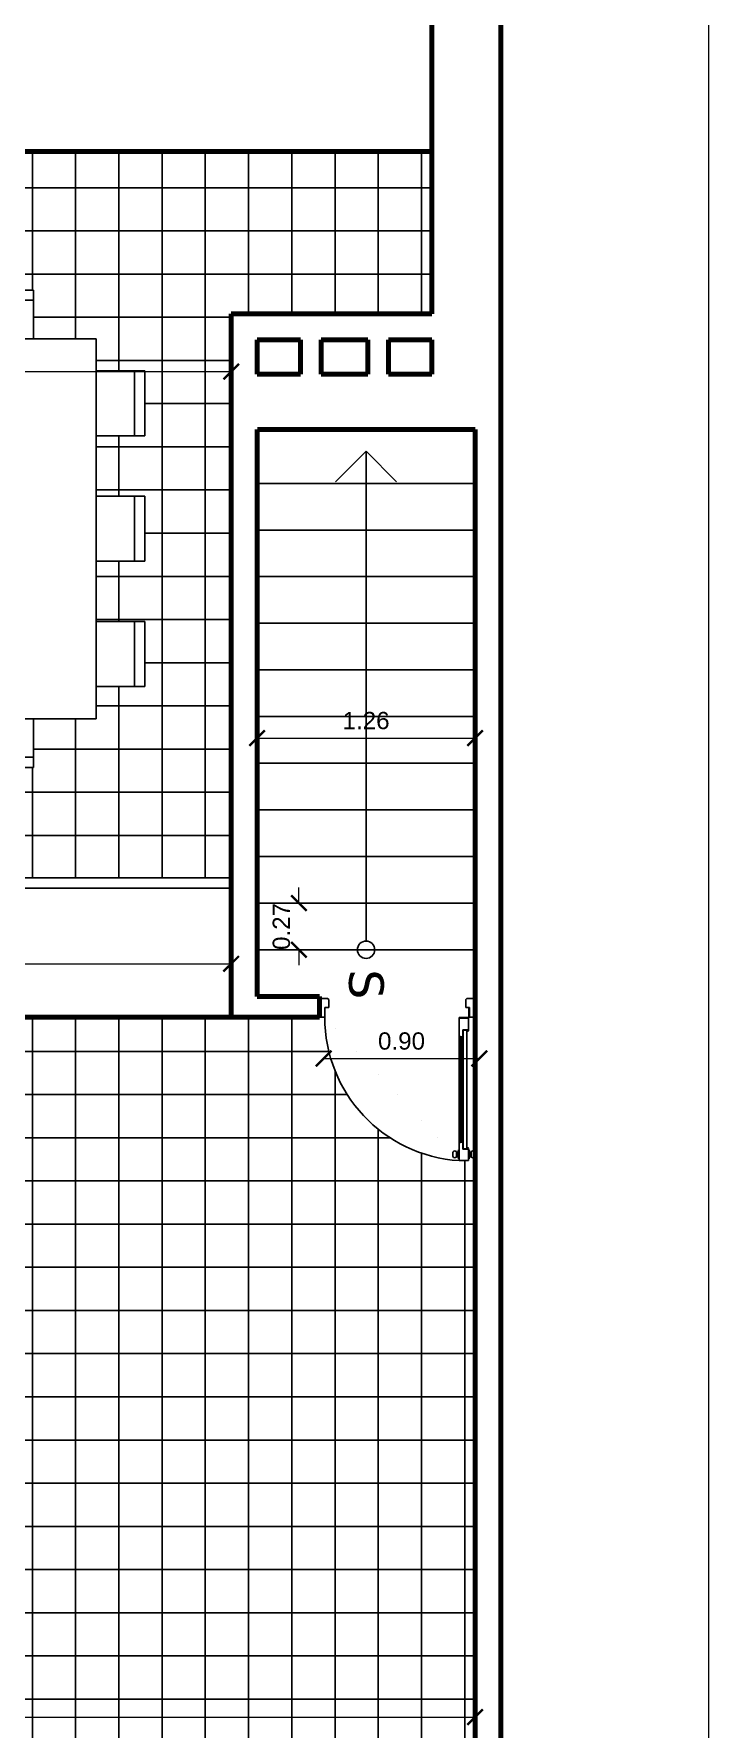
# Model space of a CAD drawing. Header units: inches. Extents: x 20.7 to 104.8, y 84.5 to 143.9.
# Drawn here: x 33.45 to 37.4, y 125.28 to 135.09 of the extents above; entities that cross this region are included whole.
import ezdxf

# ---------------------------------------------------------------- set-up
doc = ezdxf.new("R2010")
doc.units = ezdxf.units.IN
doc.header["$MEASUREMENT"] = 0
doc.linetypes.add('CONTINUA', pattern=[0])
for name, color, linetype in [('Cotas', 60, 'Continuous'), ('Flecha', 6, 'Continuous'), ('Gradas', 3, 'Continuous'), ('Mobiliario', 2, 'Continuous'), ('Puerta corrediza', 2, 'Continuous'), ('Puertas', 1, 'Continuous'), ('Textura piso', 8, 'Continuous')]:
    doc.layers.add(name, color=color, linetype=linetype)
doc.layers.add('Paredes', color=5, linetype='Continuous', lineweight=80)
doc.styles.get("Standard").update_dxf_attribs({"font": 'arial.ttf'})
doc.dimstyles.new('Cotas', dxfattribs={"dimtxt": 0.1, "dimasz": 0.09, "dimexe": 0.2, "dimexo": 0.4, "dimgap": 0.05, "dimtad": 1, "dimzin": 0, "dimdsep": 46, "dimtxsty": 'Standard', "dimblk": 'ARCHTICK', "dimcen": 0.09, "dimse1": 1, "dimse2": 1, "dimclrd": 60, "dimclre": 256, "dimadec": 0, "dimazin": 0, "dimtfac": 1, "dimtix": 1, "dimtofl": 0, "dimtmove": 1, "dimatfit": 3, "dimfxl": 0, "dimtolj": 1, "dimtzin": 0, "dimlwd": 9, "dimarcsym": 0})
pattern_1 = [(0, (0.1879, -18.0513), (7e-17, 0.25), []), (90, (0.1879, -18.0513), (-0.25, 7e-17), [])]

# ---------------------------------------------------------------- blocks, each defined once
blk = doc.blocks.new('Mesa')
at = {"layer": 'Mobiliario'}
for p, q in [((42.5739, 39.8601), (42.1985, 39.8601)), ((42.1985, 39.8601), (42.1985, 39.5786)), ((42.5739, 39.5786), (42.5739, 39.8601)), ((42.5739, 39.8014), (42.1985, 39.8014)), ((42.9362, 39.5786), (41.8362, 39.5786)), ((41.8362, 39.5786), (41.8362, 37.3786)), ((42.9362, 39.5786), (42.9362, 37.3786)), ((41.8362, 39.3917), (41.5547, 39.3917)), ((41.5547, 39.3917), (41.5547, 39.0163)), ((41.6134, 39.3917), (41.6134, 39.0163)), ((42.9362, 39.3917), (43.2178, 39.3917)), ((43.1591, 39.3917), (43.1591, 39.0163)), ((43.2178, 39.3917), (43.2178, 39.0163)), ((41.5547, 39.0163), (41.8362, 39.0163)), ((43.2178, 39.0163), (42.9362, 39.0163)), ((41.8362, 38.6663), (41.5547, 38.6663)), ((41.5547, 38.6663), (41.5547, 38.2909)), ((41.6134, 38.6663), (41.6134, 38.2909)), ((42.9362, 38.6663), (43.2178, 38.6663)), ((43.1591, 38.6663), (43.1591, 38.2909)), ((43.2178, 38.6663), (43.2178, 38.2909)), ((41.5547, 38.2909), (41.8362, 38.2909)), ((43.2178, 38.2909), (42.9362, 38.2909)), ((41.5547, 37.5655), (41.5547, 37.9409)), ((41.5547, 37.9409), (41.8362, 37.9409)), ((41.6134, 37.9409), (41.6134, 37.5655)), ((43.2178, 37.9409), (42.9362, 37.9409)), ((43.1591, 37.9409), (43.1591, 37.5655)), ((43.2178, 37.5655), (43.2178, 37.9409)), ((41.8362, 37.5655), (41.5547, 37.5655)), ((42.9362, 37.5655), (43.2178, 37.5655)), ((42.9362, 37.3786), (41.8362, 37.3786)), ((42.1985, 37.097), (42.1985, 37.3786)), ((42.5739, 37.3786), (42.5739, 37.097)), ((42.5739, 37.1557), (42.1985, 37.1557)), ((42.5739, 37.097), (42.1985, 37.097))]:
    blk.add_line(p, q, dxfattribs=at)
blk = doc.blocks.new('puerta2')
at = {"layer": 'Puertas'}
for p, q in [((150.3377, 38.7222), (150.3377, 38.6142)), ((150.3377, 38.7222), (150.3848, 38.7222)), ((150.3377, 38.7222), (150.3377, 38.6142)), ((150.3377, 38.7222), (150.3848, 38.7222)), ((150.369, 38.6704), (150.369, 38.6142)), ((150.369, 38.6704), (150.3917, 38.6704)), ((150.369, 38.6704), (150.369, 38.6142)), ((150.369, 38.6704), (150.3917, 38.6704)), ((150.3712, 38.6682), (150.3712, 38.6142)), ((150.3733, 38.6682), (150.3712, 38.6682)), ((150.3712, 38.6682), (150.3712, 38.6142)), ((150.3733, 38.6682), (150.3712, 38.6682)), ((150.3733, 38.6682), (150.3733, 38.6142)), ((150.3733, 38.6682), (150.3733, 38.6142)), ((150.3848, 38.7222), (150.3917, 38.7154)), ((150.3848, 38.7222), (150.3917, 38.7154)), ((150.3917, 38.7154), (150.3917, 38.6704)), ((150.3917, 38.7154), (150.3917, 38.6704)), ((151.1906, 38.7222), (151.1837, 38.7154)), ((151.1906, 38.7222), (151.1837, 38.7154)), ((151.1837, 38.7154), (151.1837, 38.6704)), ((151.1837, 38.7154), (151.1837, 38.6704)), ((151.2064, 38.6704), (151.1837, 38.6704)), ((151.2064, 38.6704), (151.1837, 38.6704)), ((151.2377, 38.7222), (151.1906, 38.7222)), ((151.2377, 38.7222), (151.1906, 38.7222)), ((151.2064, 38.6704), (151.2064, 38.6142)), ((151.2064, 38.6704), (151.2064, 38.6142)), ((151.2377, 38.7222), (151.2377, 38.6142)), ((151.2377, 38.7222), (151.2377, 38.6142)), ((150.3377, 38.6142), (150.369, 38.6142)), ((150.3377, 38.6142), (150.369, 38.6142)), ((150.3712, 38.6142), (150.3733, 38.6142)), ((150.3712, 38.6142), (150.3733, 38.6142)), ((150.3755, 38.6121), (150.3755, 38.6099)), ((150.3755, 38.6121), (150.4295, 38.6121)), ((150.3755, 38.6121), (150.3755, 38.6099)), ((150.3755, 38.6121), (150.4295, 38.6121)), ((150.4295, 38.6099), (150.3755, 38.6099)), ((150.4295, 38.6099), (150.3755, 38.6099)), ((150.3755, 38.5409), (150.3755, 38.6078)), ((150.4295, 38.6078), (150.3755, 38.6078)), ((150.3755, 38.6078), (150.4295, 38.6078)), ((150.3755, 38.5409), (150.3755, 38.6078)), ((150.4295, 38.6078), (150.3755, 38.6078)), ((150.3755, 38.6078), (150.4295, 38.6078)), ((150.4295, 38.6099), (150.4295, 38.6121)), ((150.4295, 38.6099), (150.4295, 38.6121)), ((150.4295, 38.5066), (150.4295, 38.6078)), ((150.4295, 38.5066), (150.4295, 38.6078)), ((151.2377, 38.6142), (151.2064, 38.6142)), ((151.2377, 38.6142), (151.2064, 38.6142)), ((150.4083, 38.5409), (150.3755, 38.5409)), ((150.4083, 38.5409), (150.3755, 38.5409)), ((150.3824, 38.5387), (150.3755, 38.5387)), ((150.3824, 38.5387), (150.3755, 38.5387)), ((150.3824, 38.5319), (150.3824, 38.5387)), ((150.3824, 38.5319), (150.3824, 38.5387)), ((150.3845, 38.1829), (150.3845, 38.5387)), ((150.3845, 38.2082), (150.3845, 38.5387)), ((150.3845, 38.5387), (150.4061, 38.5387)), ((150.4061, 38.5387), (150.3845, 38.5387)), ((150.3845, 38.1829), (150.3845, 38.5387)), ((150.3845, 38.2082), (150.3845, 38.5387)), ((150.3845, 38.5387), (150.4061, 38.5387)), ((150.4061, 38.5387), (150.3845, 38.5387)), ((150.4061, 38.4998), (150.4053, 38.4989)), ((150.4061, 38.4998), (150.4053, 38.4989)), ((150.4061, 38.498), (150.4053, 38.4989)), ((150.4061, 38.498), (150.4053, 38.4989)), ((150.4061, 38.4998), (150.4061, 38.5387)), ((150.4061, 38.4998), (150.4061, 38.5387)), ((150.4061, 38.1829), (150.4061, 38.498)), ((150.4061, 38.2082), (150.4061, 38.498)), ((150.4061, 38.1829), (150.4061, 38.498)), ((150.4061, 38.2082), (150.4061, 38.498)), ((150.4083, 38.4998), (150.4083, 38.5409)), ((150.4083, 38.4998), (150.4083, 38.5409)), ((150.4226, 38.4998), (150.4083, 38.4998)), ((150.4226, 38.4998), (150.4083, 38.4998)), ((150.4131, 38.4998), (150.4131, 37.8913)), ((150.4131, 38.4998), (150.4131, 37.8913)), ((150.4195, 38.4998), (150.4195, 37.8913)), ((150.4195, 38.4998), (150.4195, 37.8913)), ((150.4226, 38.4998), (150.4295, 38.5066)), ((150.4226, 38.4998), (150.4295, 38.5066)), ((150.4259, 38.503), (150.4259, 37.8881)), ((150.4259, 38.503), (150.4259, 37.8881)), ((150.4277, 38.5048), (150.4277, 37.8863)), ((150.4277, 38.5048), (150.4277, 37.8863)), ((150.4295, 38.5066), (150.4295, 37.8845)), ((150.4295, 38.5066), (150.4295, 37.8845)), ((150.3845, 38.2082), (150.3845, 37.8523)), ((150.3845, 38.2082), (150.3845, 37.8523)), ((150.3845, 38.1829), (150.3845, 37.8523)), ((150.3845, 38.1829), (150.3845, 37.8523)), ((150.4061, 38.2082), (150.4061, 37.893)), ((150.4061, 38.2082), (150.4061, 37.893)), ((150.4061, 38.1829), (150.4061, 37.893)), ((150.4061, 38.1829), (150.4061, 37.893)), ((150.4061, 37.893), (150.4053, 37.8922)), ((150.4061, 37.893), (150.4053, 37.8922)), ((150.4061, 37.8913), (150.4053, 37.8922)), ((150.4061, 37.8913), (150.4053, 37.8922)), ((150.4061, 37.8913), (150.4061, 37.8523)), ((150.4061, 37.8913), (150.4061, 37.8523)), ((150.4083, 37.8913), (150.4083, 37.8502)), ((150.4226, 37.8913), (150.4083, 37.8913)), ((150.4083, 37.8913), (150.4083, 37.8502)), ((150.4226, 37.8913), (150.4083, 37.8913)), ((150.4226, 37.8913), (150.4295, 37.8845)), ((150.4226, 37.8913), (150.4295, 37.8845)), ((150.4295, 37.8845), (150.4295, 37.7833)), ((150.4295, 37.8845), (150.4295, 37.7833)), ((150.3412, 37.8236), (150.3382, 37.8236)), ((150.3382, 37.8236), (150.3382, 37.8162)), ((150.3412, 37.8236), (150.3382, 37.8236)), ((150.3382, 37.8236), (150.3382, 37.8162)), ((150.3382, 37.8162), (150.3412, 37.8162)), ((150.3382, 37.8162), (150.3412, 37.8162)), ((150.3412, 37.8313), (150.3412, 37.8085)), ((150.3412, 37.8313), (150.3412, 37.8085)), ((150.3412, 37.8162), (150.3412, 37.8236)), ((150.3412, 37.8162), (150.3412, 37.8236)), ((150.3593, 37.8372), (150.35, 37.8395)), ((150.3593, 37.8372), (150.35, 37.8395)), ((150.3593, 37.8027), (150.35, 37.8004)), ((150.3593, 37.8027), (150.35, 37.8004)), ((150.3593, 37.8372), (150.3593, 37.8027)), ((150.3593, 37.8372), (150.3593, 37.8027)), ((150.3593, 37.8301), (150.3654, 37.8301)), ((150.3593, 37.8301), (150.3654, 37.8301)), ((150.3593, 37.8098), (150.3654, 37.8098)), ((150.3593, 37.8098), (150.3654, 37.8098)), ((150.3654, 37.8301), (150.3654, 37.8098)), ((150.3654, 37.8301), (150.3654, 37.8098)), ((150.3711, 37.8462), (150.3755, 37.8462)), ((150.3711, 37.8462), (150.3755, 37.8462)), ((150.3711, 37.7936), (150.3755, 37.7936)), ((150.3711, 37.7936), (150.3755, 37.7936)), ((150.3824, 37.8523), (150.3755, 37.8523)), ((150.3824, 37.8523), (150.3755, 37.8523)), ((150.4083, 37.8502), (150.3755, 37.8502)), ((150.3755, 37.8502), (150.3755, 37.7833)), ((150.4083, 37.8502), (150.3755, 37.8502)), ((150.3755, 37.8502), (150.3755, 37.7833)), ((150.4295, 37.7833), (150.3755, 37.7833)), ((150.3755, 37.7833), (150.4295, 37.7833)), ((150.4295, 37.7833), (150.3755, 37.7833)), ((150.3755, 37.7833), (150.4295, 37.7833)), ((150.3824, 37.8592), (150.3824, 37.8523)), ((150.3824, 37.8592), (150.3824, 37.8523)), ((150.3845, 37.8523), (150.4061, 37.8523)), ((150.4061, 37.8523), (150.3845, 37.8523)), ((150.3845, 37.8523), (150.4061, 37.8523)), ((150.4061, 37.8523), (150.3845, 37.8523)), ((150.4339, 37.8462), (150.4295, 37.8462)), ((150.4339, 37.8462), (150.4295, 37.8462)), ((150.4339, 37.7936), (150.4295, 37.7936)), ((150.4339, 37.7936), (150.4295, 37.7936)), ((150.4457, 37.8301), (150.4396, 37.8301)), ((150.4396, 37.8301), (150.4396, 37.8098)), ((150.4457, 37.8301), (150.4396, 37.8301)), ((150.4396, 37.8301), (150.4396, 37.8098)), ((150.4457, 37.8098), (150.4396, 37.8098)), ((150.4457, 37.8098), (150.4396, 37.8098)), ((150.4457, 37.8372), (150.4569, 37.8395)), ((150.4457, 37.8372), (150.4569, 37.8395)), ((150.4457, 37.8372), (150.4457, 37.8027)), ((150.4457, 37.8372), (150.4457, 37.8027)), ((150.4457, 37.8027), (150.4569, 37.8004)), ((150.4457, 37.8027), (150.4569, 37.8004)), ((150.4657, 37.8313), (150.4657, 37.8085)), ((150.4657, 37.8313), (150.4657, 37.8085))]:
    blk.add_line(p, q, dxfattribs=at)
at = {"layer": 'Puertas', "extrusion": (0, 0, -1)}
for centre, major_axis, start_param, end_param in [((150.3733, 38.6121), (0.00153, 0.00153), -1.570796, 4.712389), ((150.3733, 38.6121), (0.00153, 0.00153), -1.570796, 4.712389), ((150.3769, 38.6111), (-0.5865, 0.5865), 2.35245, 3.863557), ((150.3824, 38.5387), (0.00485, 0.00485), 2.356194, 3.926991), ((150.3824, 38.5387), (0.00485, 0.00485), 2.356194, 3.926991), ((150.3493, 37.8313), (0.00575, 0.00575), 3.926991, 5.579394), ((150.3493, 37.8313), (0.00575, 0.00575), 3.926991, 5.579394), ((150.3493, 37.8085), (-0.00575, 0.00575), 3.845384, 5.497787), ((150.3493, 37.8085), (-0.00575, 0.00575), 3.845384, 5.497787), ((150.3455, 37.8463), (-0.0182, 0.0182), 2.357943, 3.03977), ((150.3455, 37.8463), (-0.0182, 0.0182), 2.357943, 3.03977), ((150.3455, 37.7936), (-0.0182, 0.0182), 1.672619, 2.354446), ((150.3455, 37.7936), (-0.0182, 0.0182), 1.672619, 2.354446), ((150.3824, 37.8523), (-0.00485, 0.00485), 5.497787, 7.068583), ((150.3824, 37.8523), (-0.00485, 0.00485), 5.497787, 7.068583), ((150.4595, 37.8463), (-0.0182, 0.0182), 4.814212, 5.496038), ((150.4595, 37.8463), (-0.0182, 0.0182), 4.814212, 5.496038), ((150.4595, 37.7936), (-0.0182, 0.0182), 5.499536, 6.181362), ((150.4595, 37.7936), (-0.0182, 0.0182), 5.499536, 6.181362), ((150.4575, 37.8313), (-0.00575, 0.00575), 0.703791, 2.356194), ((150.4575, 37.8313), (-0.00575, 0.00575), 0.703791, 2.356194), ((150.4575, 37.8085), (-0.00575, 0.00575), 2.356194, 4.008598), ((150.4575, 37.8085), (-0.00575, 0.00575), 2.356194, 4.008598)]:
    blk.add_ellipse(centre, major_axis=major_axis, ratio=1, start_param=start_param, end_param=end_param, dxfattribs=at)
blk = doc.blocks.new('ppuerta closet')
at = {"layer": 'Puerta corrediza'}
for p, q in [((149.8527, 30.2098), (150.8493, 30.2098)), ((149.8527, 30.1798), (149.8527, 30.2098)), ((149.8527, 30.1798), (150.8493, 30.1798)), ((150.8493, 30.2098), (150.8493, 30.1798)), ((149.0561, 30.1298), (149.0561, 30.1598)), ((150.0527, 30.1598), (149.0561, 30.1598)), ((150.0527, 30.1298), (149.0561, 30.1298)), ((150.0527, 30.1298), (150.0527, 30.1598))]:
    blk.add_line(p, q, dxfattribs=at)
blk = doc.blocks.new('_ArchTick')
at = {"color": 0, "linetype": 'ByBlock', "const_width": 0.15}
blk.add_lwpolyline([(-0.5, -0.5), (0.5, 0.5)], dxfattribs=at)
blk = doc.blocks.new('*D252')
at = {"layer": 'Cotas', "color": 60, "linetype": 'CONTINUA', "lineweight": 9, "transparency": 16777216}
blk.add_line((37.3477, 138.9711), (37.3477, 108.9211), dxfattribs=at)
at = {"layer": 'Defpoints', "color": 0, "transparency": 16777216}
for p in [(37.3477, 138.9711), (37.3477, 108.9211), (37.3477, 108.9211)]:
    blk.add_point(p, dxfattribs=at)
at = {"layer": 'Cotas', "color": 60, "lineweight": 9, "transparency": 16777216, "xscale": 0.09, "yscale": 0.09, "zscale": 0.09}
for p, rotation in [((37.3477, 138.9711), 90), ((37.3477, 108.9211), 270)]:
    blk.add_blockref('_ArchTick', p, dxfattribs=dict(at, rotation=rotation))
at = {"layer": 'Cotas', "color": 0, "transparency": 16777216, "insert": (37.2466, 123.9461), "char_height": 0.1, "attachment_point": 5, "rotation": 90}
blk.add_mtext('\\A1;30.05', dxfattribs=at)
blk = doc.blocks.new('*D255')
at = {"layer": 'Cotas', "color": 60, "linetype": 'CONTINUA', "lineweight": 9, "transparency": 16777216}
blk.add_line((30.9877, 129.7059), (34.5877, 129.7059), dxfattribs=at)
at = {"layer": 'Defpoints', "color": 0, "transparency": 16777216}
for p in [(30.9877, 129.7059), (34.5877, 129.7059), (34.5877, 129.7059)]:
    blk.add_point(p, dxfattribs=at)
at = {"layer": 'Cotas', "color": 60, "lineweight": 9, "transparency": 16777216, "xscale": 0.09, "yscale": 0.09, "zscale": 0.09, "rotation": 180}
blk.add_blockref('_ArchTick', (30.9877, 129.7059), dxfattribs=at)
at = {"layer": 'Cotas', "color": 60, "lineweight": 9, "transparency": 16777216, "xscale": 0.09, "yscale": 0.09, "zscale": 0.09}
blk.add_blockref('_ArchTick', (34.5877, 129.7059), dxfattribs=at)
at = {"layer": 'Cotas', "color": 0, "transparency": 16777216, "insert": (32.7877, 129.807), "char_height": 0.1, "attachment_point": 5}
blk.add_mtext('\\A1;3.60', dxfattribs=at)
blk = doc.blocks.new('*D391')
at = {"layer": 'Cotas', "color": 60, "linetype": 'CONTINUA', "lineweight": 9, "transparency": 16777216}
blk.add_line((29.402, 125.3452), (35.9977, 125.3452), dxfattribs=at)
at = {"layer": 'Defpoints', "color": 0, "transparency": 16777216}
for p in [(29.402, 125.3452), (35.9977, 125.3452), (35.9977, 125.3452)]:
    blk.add_point(p, dxfattribs=at)
at = {"layer": 'Cotas', "color": 60, "lineweight": 9, "transparency": 16777216, "xscale": 0.09, "yscale": 0.09, "zscale": 0.09, "rotation": 180}
blk.add_blockref('_ArchTick', (29.402, 125.3452), dxfattribs=at)
at = {"layer": 'Cotas', "color": 60, "lineweight": 9, "transparency": 16777216, "xscale": 0.09, "yscale": 0.09, "zscale": 0.09}
blk.add_blockref('_ArchTick', (35.9977, 125.3452), dxfattribs=at)
at = {"layer": 'Cotas', "color": 0, "transparency": 16777216, "insert": (32.6998, 125.4463), "char_height": 0.1, "attachment_point": 5}
blk.add_mtext('\\A1;6.60', dxfattribs=at)
blk = doc.blocks.new('*D270')
at = {"layer": 'Cotas', "color": 60, "linetype": 'CONTINUA', "lineweight": 9, "transparency": 16777216}
blk.add_line((27.3338, 133.1346), (34.5877, 133.1346), dxfattribs=at)
at = {"layer": 'Defpoints', "color": 0, "transparency": 16777216}
for p in [(27.3338, 133.1346), (34.5877, 133.1346), (34.5877, 133.1346)]:
    blk.add_point(p, dxfattribs=at)
at = {"layer": 'Cotas', "color": 60, "lineweight": 9, "transparency": 16777216, "xscale": 0.09, "yscale": 0.09, "zscale": 0.09, "rotation": 180}
blk.add_blockref('_ArchTick', (27.3338, 133.1346), dxfattribs=at)
at = {"layer": 'Cotas', "color": 60, "lineweight": 9, "transparency": 16777216, "xscale": 0.09, "yscale": 0.09, "zscale": 0.09}
blk.add_blockref('_ArchTick', (34.5877, 133.1346), dxfattribs=at)
at = {"layer": 'Cotas', "color": 0, "transparency": 16777216, "insert": (30.9608, 133.2356), "char_height": 0.1, "attachment_point": 5}
blk.add_mtext('\\A1;7.25', dxfattribs=at)
blk = doc.blocks.new('*D392')
at = {"layer": 'Cotas', "color": 60, "linetype": 'CONTINUA', "lineweight": 9, "transparency": 16777216}
for p, q in [((34.9792, 130.057), (34.9792, 130.147)), ((34.9792, 129.787), (34.9792, 129.697))]:
    blk.add_line(p, q, dxfattribs=at)
at = {"layer": 'Defpoints', "color": 0, "transparency": 16777216}
for p in [(34.9792, 130.057), (34.9792, 130.057), (34.9792, 129.787)]:
    blk.add_point(p, dxfattribs=at)
at = {"layer": 'Cotas', "color": 60, "lineweight": 9, "transparency": 16777216, "xscale": 0.09, "yscale": 0.09, "zscale": 0.09}
for p, rotation in [((34.9792, 130.057), 270), ((34.9792, 129.787), 90)]:
    blk.add_blockref('_ArchTick', p, dxfattribs=dict(at, rotation=rotation))
at = {"layer": 'Cotas', "color": 0, "transparency": 16777216, "insert": (34.8781, 129.922), "char_height": 0.1, "attachment_point": 5, "rotation": 90}
blk.add_mtext('\\A1;0.27', dxfattribs=at)
blk = doc.blocks.new('*D271')
at = {"layer": 'Cotas', "color": 60, "linetype": 'CONTINUA', "lineweight": 9, "transparency": 16777216}
blk.add_line((35.1227, 129.1572), (36.0227, 129.1572), dxfattribs=at)
at = {"layer": 'Defpoints', "color": 0, "transparency": 16777216}
for p in [(35.1227, 129.1572), (36.0227, 129.1572), (36.0227, 129.1572)]:
    blk.add_point(p, dxfattribs=at)
at = {"layer": 'Cotas', "color": 60, "lineweight": 9, "transparency": 16777216, "xscale": 0.09, "yscale": 0.09, "zscale": 0.09, "rotation": 180}
blk.add_blockref('_ArchTick', (35.1227, 129.1572), dxfattribs=at)
at = {"layer": 'Cotas', "color": 60, "lineweight": 9, "transparency": 16777216, "xscale": 0.09, "yscale": 0.09, "zscale": 0.09}
blk.add_blockref('_ArchTick', (36.0227, 129.1572), dxfattribs=at)
at = {"layer": 'Cotas', "color": 0, "transparency": 16777216, "insert": (35.5727, 129.2582), "char_height": 0.1, "attachment_point": 5}
blk.add_mtext('\\A1;0.90', dxfattribs=at)
blk = doc.blocks.new('*D393')
at = {"layer": 'Cotas', "color": 60, "linetype": 'CONTINUA', "lineweight": 9, "transparency": 16777216}
blk.add_line((34.7377, 131.0124), (35.9977, 131.0124), dxfattribs=at)
at = {"layer": 'Defpoints', "color": 0, "transparency": 16777216}
for p in [(34.7377, 131.0124), (35.9977, 131.0124), (35.9977, 131.0124)]:
    blk.add_point(p, dxfattribs=at)
at = {"layer": 'Cotas', "color": 60, "lineweight": 9, "transparency": 16777216, "xscale": 0.09, "yscale": 0.09, "zscale": 0.09, "rotation": 180}
blk.add_blockref('_ArchTick', (34.7377, 131.0124), dxfattribs=at)
at = {"layer": 'Cotas', "color": 60, "lineweight": 9, "transparency": 16777216, "xscale": 0.09, "yscale": 0.09, "zscale": 0.09}
blk.add_blockref('_ArchTick', (35.9977, 131.0124), dxfattribs=at)
at = {"layer": 'Cotas', "color": 0, "transparency": 16777216, "insert": (35.3677, 131.1134), "char_height": 0.1, "attachment_point": 5}
blk.add_mtext('\\A1;1.26', dxfattribs=at)

msp = doc.modelspace()

# ---------------------------------------------------------------- hatches: boundary and pattern name
at = {"layer": 'Textura piso'}
h = msp.add_hatch(dxfattribs=at)
h.set_pattern_fill('ANSI37', color=256, scale=2, angle=315, style=0)
h.set_pattern_definition(pattern_1)
edge = h.paths.add_edge_path()
edge.add_line((32.5868, 130.1034), (32.5868, 130.1435))
edge.add_line((32.5868, 130.1435), (32.5868, 130.2037))
edge.add_line((32.5868, 130.2037), (34.5874, 130.2037))
edge.add_line((34.5874, 130.2037), (34.5874, 130.2037))
edge.add_line((34.5874, 130.2037), (34.5877, 130.2037))
edge.add_line((34.5877, 130.2037), (34.5877, 133.4684))
edge.add_line((34.5877, 133.4684), (35.7477, 133.4684))
edge.add_line((35.7477, 133.4684), (35.7477, 134.4078))
edge.add_line((35.7477, 134.4078), (27.3338, 134.4078))
edge.add_line((27.3338, 134.4078), (27.3338, 129.4911))
edge.add_line((27.3338, 129.4911), (27.3608, 129.4911))
edge.add_ellipse((27.3695, 129.4932), major_axis=(0.00153, -0.00153), ratio=1, start_angle=90, end_angle=404.99999, ccw=False)
edge.add_line((27.3716, 129.4952), (27.3716, 129.5706))
edge.add_ellipse((27.3785, 129.5666), major_axis=(0.00485, -0.00485), ratio=1, start_angle=135, end_angle=225, ccw=False)
edge.add_line((27.3807, 129.5743), (27.3807, 129.9224))
edge.add_line((27.3807, 129.9224), (27.3807, 130.2452))
edge.add_ellipse((27.3785, 130.253), major_axis=(0.00485, 0.00485), ratio=1, start_angle=135, end_angle=225, ccw=False)
edge.add_line((27.3716, 130.2489), (27.3716, 130.322))
edge.add_line((27.3716, 130.322), (27.4256, 130.322))
edge.add_ellipse((27.3731, 129.4942), major_axis=(0.7988, -0.3772), ratio=0.930335, start_angle=28.18533, end_angle=110.26371, ccw=False)
edge.add_ellipse((29.1127, 129.4942), major_axis=(0.7988, 0.3772), ratio=0.930335, start_angle=69.73629, end_angle=151.81467, ccw=False)
edge.add_line((29.0602, 130.322), (29.1142, 130.322))
edge.add_line((29.1142, 130.322), (29.1142, 130.2489))
edge.add_ellipse((29.1073, 130.253), major_axis=(0.00485, 0.00485), ratio=1, start_angle=225, end_angle=315)
edge.add_line((29.1051, 130.2452), (29.1051, 129.9224))
edge.add_line((29.1051, 129.9224), (29.1051, 129.8971))
edge.add_line((29.1051, 129.8971), (29.1051, 129.5743))
edge.add_ellipse((29.1073, 129.5666), major_axis=(0.00485, 0.00485), ratio=1, start_angle=-45, end_angle=45)
edge.add_line((29.1142, 129.5706), (29.1142, 129.4975))
edge.add_line((29.1142, 129.4975), (29.1142, 129.4911))
edge.add_line((29.1142, 129.4911), (29.1185, 129.4911))
edge.add_line((29.1185, 129.4911), (29.1185, 129.4349))
edge.add_line((29.1185, 129.4349), (29.098, 129.4349))
edge.add_line((29.098, 129.4349), (29.098, 129.3899))
edge.add_line((29.098, 129.3899), (29.1048, 129.3831))
edge.add_line((29.1048, 129.3831), (29.152, 129.3831))
edge.add_line((29.152, 129.3831), (29.152, 129.4911))
edge.add_line((29.152, 129.4911), (29.152, 130.7931))
edge.add_line((29.152, 130.7931), (29.272, 130.7931))
edge.add_line((29.272, 130.7931), (29.272, 130.2931))
edge.add_line((29.272, 130.2931), (30.9877, 130.2931))
edge.add_line((30.9877, 130.2931), (30.9877, 130.1034))
edge.add_line((30.9877, 130.1034), (32.5868, 130.1034))
h.paths.add_polyline_path([(30.689, 133.0116), (30.689, 132.4116), (29.589, 132.4116), (29.589, 133.0116)], flags=16)
h.paths.add_polyline_path([(32.4246, 133.1378), (32.7061, 133.1378), (32.7061, 133.3247), (33.0684, 133.3247), (33.0684, 133.6062), (33.4438, 133.6062), (33.4438, 133.3247), (33.8061, 133.3247), (33.8061, 133.1378), (34.0877, 133.1378), (34.0877, 132.7624), (33.8061, 132.7624), (33.8061, 132.4124), (34.0877, 132.4124), (34.0877, 132.037), (33.8061, 132.037), (33.8061, 131.687), (34.0877, 131.687), (34.0877, 131.3116), (33.8061, 131.3116), (33.8061, 131.1247), (33.4438, 131.1247), (33.4438, 130.8431), (33.0684, 130.8431), (33.0684, 131.1247), (32.7061, 131.1247), (32.7061, 131.3116), (32.4246, 131.3116), (32.4246, 131.687), (32.7061, 131.687), (32.7061, 132.037), (32.4246, 132.037), (32.4246, 132.4124), (32.7061, 132.4124), (32.7061, 132.7624), (32.4246, 132.7624)], flags=16)
h.paths.add_polyline_path([(31.4246, 132.1116), (31.4246, 131.3116), (28.9246, 131.3116), (28.9246, 132.1116)], flags=16)
h.paths.add_polyline_path([(29.289, 133.0116), (29.289, 132.4116), (28.839, 132.4116), (28.839, 133.0116)], flags=16)
h.paths.add_polyline_path([(31.1424, 133.5905), (31.8306, 133.5905), (31.8306, 133.4688), (31.1424, 133.4688)], flags=24)
h.paths.add_polyline_path([(30.8581, 133.9008), (32.0941, 133.9008), (32.0941, 133.6696), (30.8581, 133.6696)], flags=24)
h = msp.add_hatch(dxfattribs=at)
h.set_pattern_fill('ANSI37', color=256, scale=2, angle=315, style=0)
h.set_pattern_definition(pattern_1)
edge = h.paths.add_edge_path()
edge.add_line((35.9977, 122.7852), (35.9977, 128.5874))
edge.add_ellipse((35.986, 128.5913), major_axis=(0.00575, 0.00575), ratio=1, start_angle=220.32428, end_angle=315, ccw=False)
edge.add_line((35.9854, 128.5832), (35.97, 128.5869))
edge.add_line((35.97, 128.5869), (35.97, 128.5925))
edge.add_ellipse((35.9899, 128.5763), major_axis=(0.0182, 0.0182), ratio=1, start_angle=95.83403, end_angle=134.89979)
edge.add_line((35.9642, 128.5764), (35.9599, 128.5764))
edge.add_line((35.9599, 128.5764), (35.9599, 128.5661))
edge.add_line((35.9599, 128.5661), (35.9059, 128.5661))
edge.add_ellipse((35.9584, 129.3939), major_axis=(0.5865, 0.5865), ratio=1, start_angle=134.78546, end_angle=221.36552, ccw=False)
edge.add_line((35.129, 129.397), (35.0977, 129.397))
edge.add_line((35.0977, 129.397), (34.5877, 129.397))
edge.add_line((34.5877, 129.397), (29.402, 129.397))
edge.add_line((29.402, 129.397), (29.402, 129.2252))
edge.add_line((29.402, 129.2252), (29.402, 128.9652))
edge.add_line((29.402, 128.9652), (29.402, 128.7752))
edge.add_line((29.402, 128.7752), (29.402, 128.5152))
edge.add_line((29.402, 128.5152), (29.402, 128.3352))
edge.add_line((29.402, 128.3352), (29.402, 128.0752))
edge.add_line((29.402, 128.0752), (29.402, 127.8952))
edge.add_line((29.402, 127.8952), (29.402, 127.6352))
edge.add_line((29.402, 127.6352), (29.402, 127.4552))
edge.add_line((29.402, 127.4552), (29.402, 127.1952))
edge.add_line((29.402, 127.1952), (29.402, 127.0152))
edge.add_line((29.402, 127.0152), (29.402, 126.7552))
edge.add_line((29.402, 126.7552), (29.402, 126.5752))
edge.add_line((29.402, 126.5752), (29.402, 126.3152))
edge.add_line((29.402, 126.3152), (29.402, 126.1352))
edge.add_line((29.402, 126.1352), (29.402, 125.8752))
edge.add_line((29.402, 125.8752), (29.402, 125.6952))
edge.add_line((29.402, 125.6952), (29.402, 125.4352))
edge.add_line((29.402, 125.4352), (29.402, 125.2552))
edge.add_line((29.402, 125.2552), (29.402, 124.9952))
edge.add_line((29.402, 124.9952), (29.402, 124.8152))
edge.add_line((29.402, 124.8152), (29.402, 124.5552))
edge.add_line((29.402, 124.5552), (29.402, 124.3752))
edge.add_line((29.402, 124.3752), (29.402, 124.1152))
edge.add_line((29.402, 124.1152), (29.402, 123.9352))
edge.add_line((29.402, 123.9352), (29.402, 123.6752))
edge.add_line((29.402, 123.6752), (29.402, 123.4952))
edge.add_line((29.402, 123.4952), (29.402, 123.2352))
edge.add_line((29.402, 123.2352), (29.402, 123.0552))
edge.add_line((29.402, 123.0552), (29.402, 122.7852))
edge.add_line((29.402, 122.7852), (32.2497, 122.7852))
edge.add_line((32.2497, 122.7852), (35.9977, 122.7852))
h.paths.add_polyline_path([(32.2325, 126.8185), (32.9206, 126.8185), (32.9206, 126.6968), (32.2325, 126.6968)], flags=24)
h.paths.add_polyline_path([(32.1339, 127.1577), (32.9194, 127.1577), (32.9194, 126.9264), (32.1339, 126.9264)], flags=24)

# ---------------------------------------------------------------- linework, layer by layer
at = {"layer": 'Flecha'}
for p, q in [((35.3677, 132.6729), (35.1909, 132.4962)), ((35.3677, 129.837), (35.3677, 132.6729)), ((35.3677, 132.6729), (35.5444, 132.4962))]:
    msp.add_line(p, q, dxfattribs=at)
msp.add_circle((35.3677, 129.787), 0.05, dxfattribs=at)
at = {"layer": 'Gradas'}
for p, q in [((35.9977, 132.487), (34.7377, 132.487)), ((35.9977, 132.217), (34.7377, 132.217)), ((35.9977, 131.947), (34.7377, 131.947)), ((35.9977, 131.677), (34.7377, 131.677)), ((35.9977, 131.407), (34.7377, 131.407)), ((35.9977, 131.137), (34.7377, 131.137)), ((35.9977, 130.867), (34.7377, 130.867)), ((35.9977, 130.597), (34.7377, 130.597)), ((35.9977, 130.327), (34.7377, 130.327)), ((35.9977, 130.057), (34.7377, 130.057)), ((35.9977, 129.787), (34.7377, 129.787))]:
    msp.add_line(p, q, dxfattribs=at)
at = {"layer": 'Paredes'}
for p, q in [((36.1477, 108.9211), (36.1477, 138.9711)), ((35.7477, 133.4684), (35.7477, 138.6711)), ((35.7477, 134.4078), (27.3338, 134.4078)), ((34.5877, 133.4684), (35.7477, 133.4684)), ((34.5877, 129.397), (34.5877, 133.4684)), ((34.7377, 133.3184), (34.9877, 133.3184)), ((34.7377, 133.1184), (34.7377, 133.3184)), ((34.9877, 133.1184), (34.9877, 133.3184)), ((35.1077, 133.3184), (35.3777, 133.3184)), ((35.1077, 133.1184), (35.1077, 133.3184)), ((35.3777, 133.1184), (35.3777, 133.3184)), ((35.4977, 133.3184), (35.7477, 133.3184)), ((35.4977, 133.1184), (35.4977, 133.3184)), ((35.7477, 133.1184), (35.7477, 133.3184)), ((34.7377, 133.1184), (34.9877, 133.1184)), ((35.1077, 133.1184), (35.3777, 133.1184)), ((35.4977, 133.1184), (35.7477, 133.1184)), ((34.7377, 129.517), (34.7377, 132.7984)), ((34.7394, 132.7984), (35.9977, 132.7984)), ((35.9977, 121.6252), (35.9977, 132.7984)), ((35.0977, 129.517), (34.7377, 129.517)), ((35.0977, 129.397), (35.0977, 129.517)), ((34.5877, 129.397), (29.402, 129.397)), ((35.0977, 129.397), (34.5877, 129.397))]:
    msp.add_line(p, q, dxfattribs=at)

# ---------------------------------------------------------------- block references
at = {"layer": 'Mobiliario'}
msp.add_blockref('Mesa', (-9.1301, 93.7461), dxfattribs=at)
at = {"layer": 'Puerta corrediza', "xscale": 2.007460128967637, "yscale": 2.007460128967637, "zscale": 2.007460128967637, "rotation": 180}
msp.add_blockref('ppuerta closet', (333.8116, 190.688), dxfattribs=at)
at = {"layer": 'Puertas', "xscale": -1}
msp.add_blockref('puerta2', (186.3354, 90.7828), dxfattribs=at)

# ---------------------------------------------------------------- texts
at = {"layer": 'Flecha', "insert": (35.3677, 129.587), "char_height": 0.2, "width": 0.100333, "attachment_point": 5, "rotation": 270}
msp.add_mtext('{\\fVerdana|b0|i0|c0|p34;S}', dxfattribs=at)

# ---------------------------------------------------------------- dimensions: what is measured, and where the dimension line sits
at = {"layer": 'Cotas'}
for base, p1, p2, picture, middle in [((37.3477, 108.9211), (37.3477, 138.9711), (37.3477, 108.9211), '*D252', (37.2466, 123.9461)), ((34.9792, 130.057), (34.9792, 129.787), (34.9792, 130.057), '*D392', (34.8781, 129.922))]:
    dim = msp.add_linear_dim(base=base, p1=p1, p2=p2, angle=270, dimstyle='Cotas', dxfattribs=at)
    dim.commit()
    dim.dimension.update_dxf_attribs({"geometry": picture, "text_midpoint": middle})
for base, p1, p2, picture, middle in [((34.5877, 133.1346), (27.3338, 133.1346), (34.5877, 133.1346), '*D270', (30.9608, 133.2356)), ((35.9977, 131.0124), (34.7377, 131.0124), (35.9977, 131.0124), '*D393', (35.3677, 131.1134)), ((34.5877, 129.7059), (30.9877, 129.7059), (34.5877, 129.7059), '*D255', (32.7877, 129.807)), ((36.0227, 129.1572), (35.1227, 129.1572), (36.0227, 129.1572), '*D271', (35.5727, 129.2582)), ((35.9977, 125.3452), (29.402, 125.3452), (35.9977, 125.3452), '*D391', (32.6998, 125.4463))]:
    dim = msp.add_linear_dim(base=base, p1=p1, p2=p2, dimstyle='Cotas', dxfattribs=at)
    dim.commit()
    dim.dimension.update_dxf_attribs({"geometry": picture, "text_midpoint": middle})

doc.saveas('drawing.dxf')
